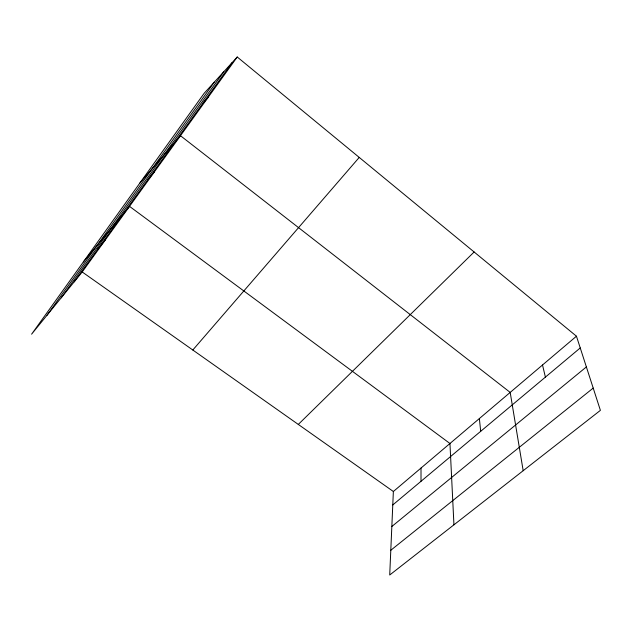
<?xml version="1.0" encoding="UTF-8"?>
<svg xmlns="http://www.w3.org/2000/svg" width="632" height="632" viewBox="0 0 632 632"><rect width="100%" height="100%" fill="white"/><g stroke="black" fill="none" stroke-linecap="round" stroke-linejoin="round"><path stroke-width="0.95" d="M421.007 481.3L421.015 468.051M576.455 336.208L393.365 491.498L389.715 575.002L600.4 410.358L576.455 336.208L237.237 56.999L204.183 93.244L31.6 334.186L82.207 271.981L237.237 56.999M46.76 315.558L214.272 82.184M61.186 297.822L223.72 71.827M74.165 281.864L232.102 62.631M97.565 249.387L105.26 240.018M83.321 261.98L129.528 206.372L449.952 443.498L453.942 524.813M147.485 180.096L154.334 171.967M139.949 182.925L180.476 135.714L510.19 392.409L523.178 470.706M192.807 350.01L359.237 157.415M202.287 104.019L208.07 97.447M298.296 424.435L474.126 251.986M392.772 504.944L580.239 347.948M391.832 526.503L586.378 366.931M390.797 550.267L593.203 388.088M82.207 271.981L393.365 491.498M542.517 364.996L545.4 377.122M479.372 418.55L480.691 431.316"/></g></svg>
